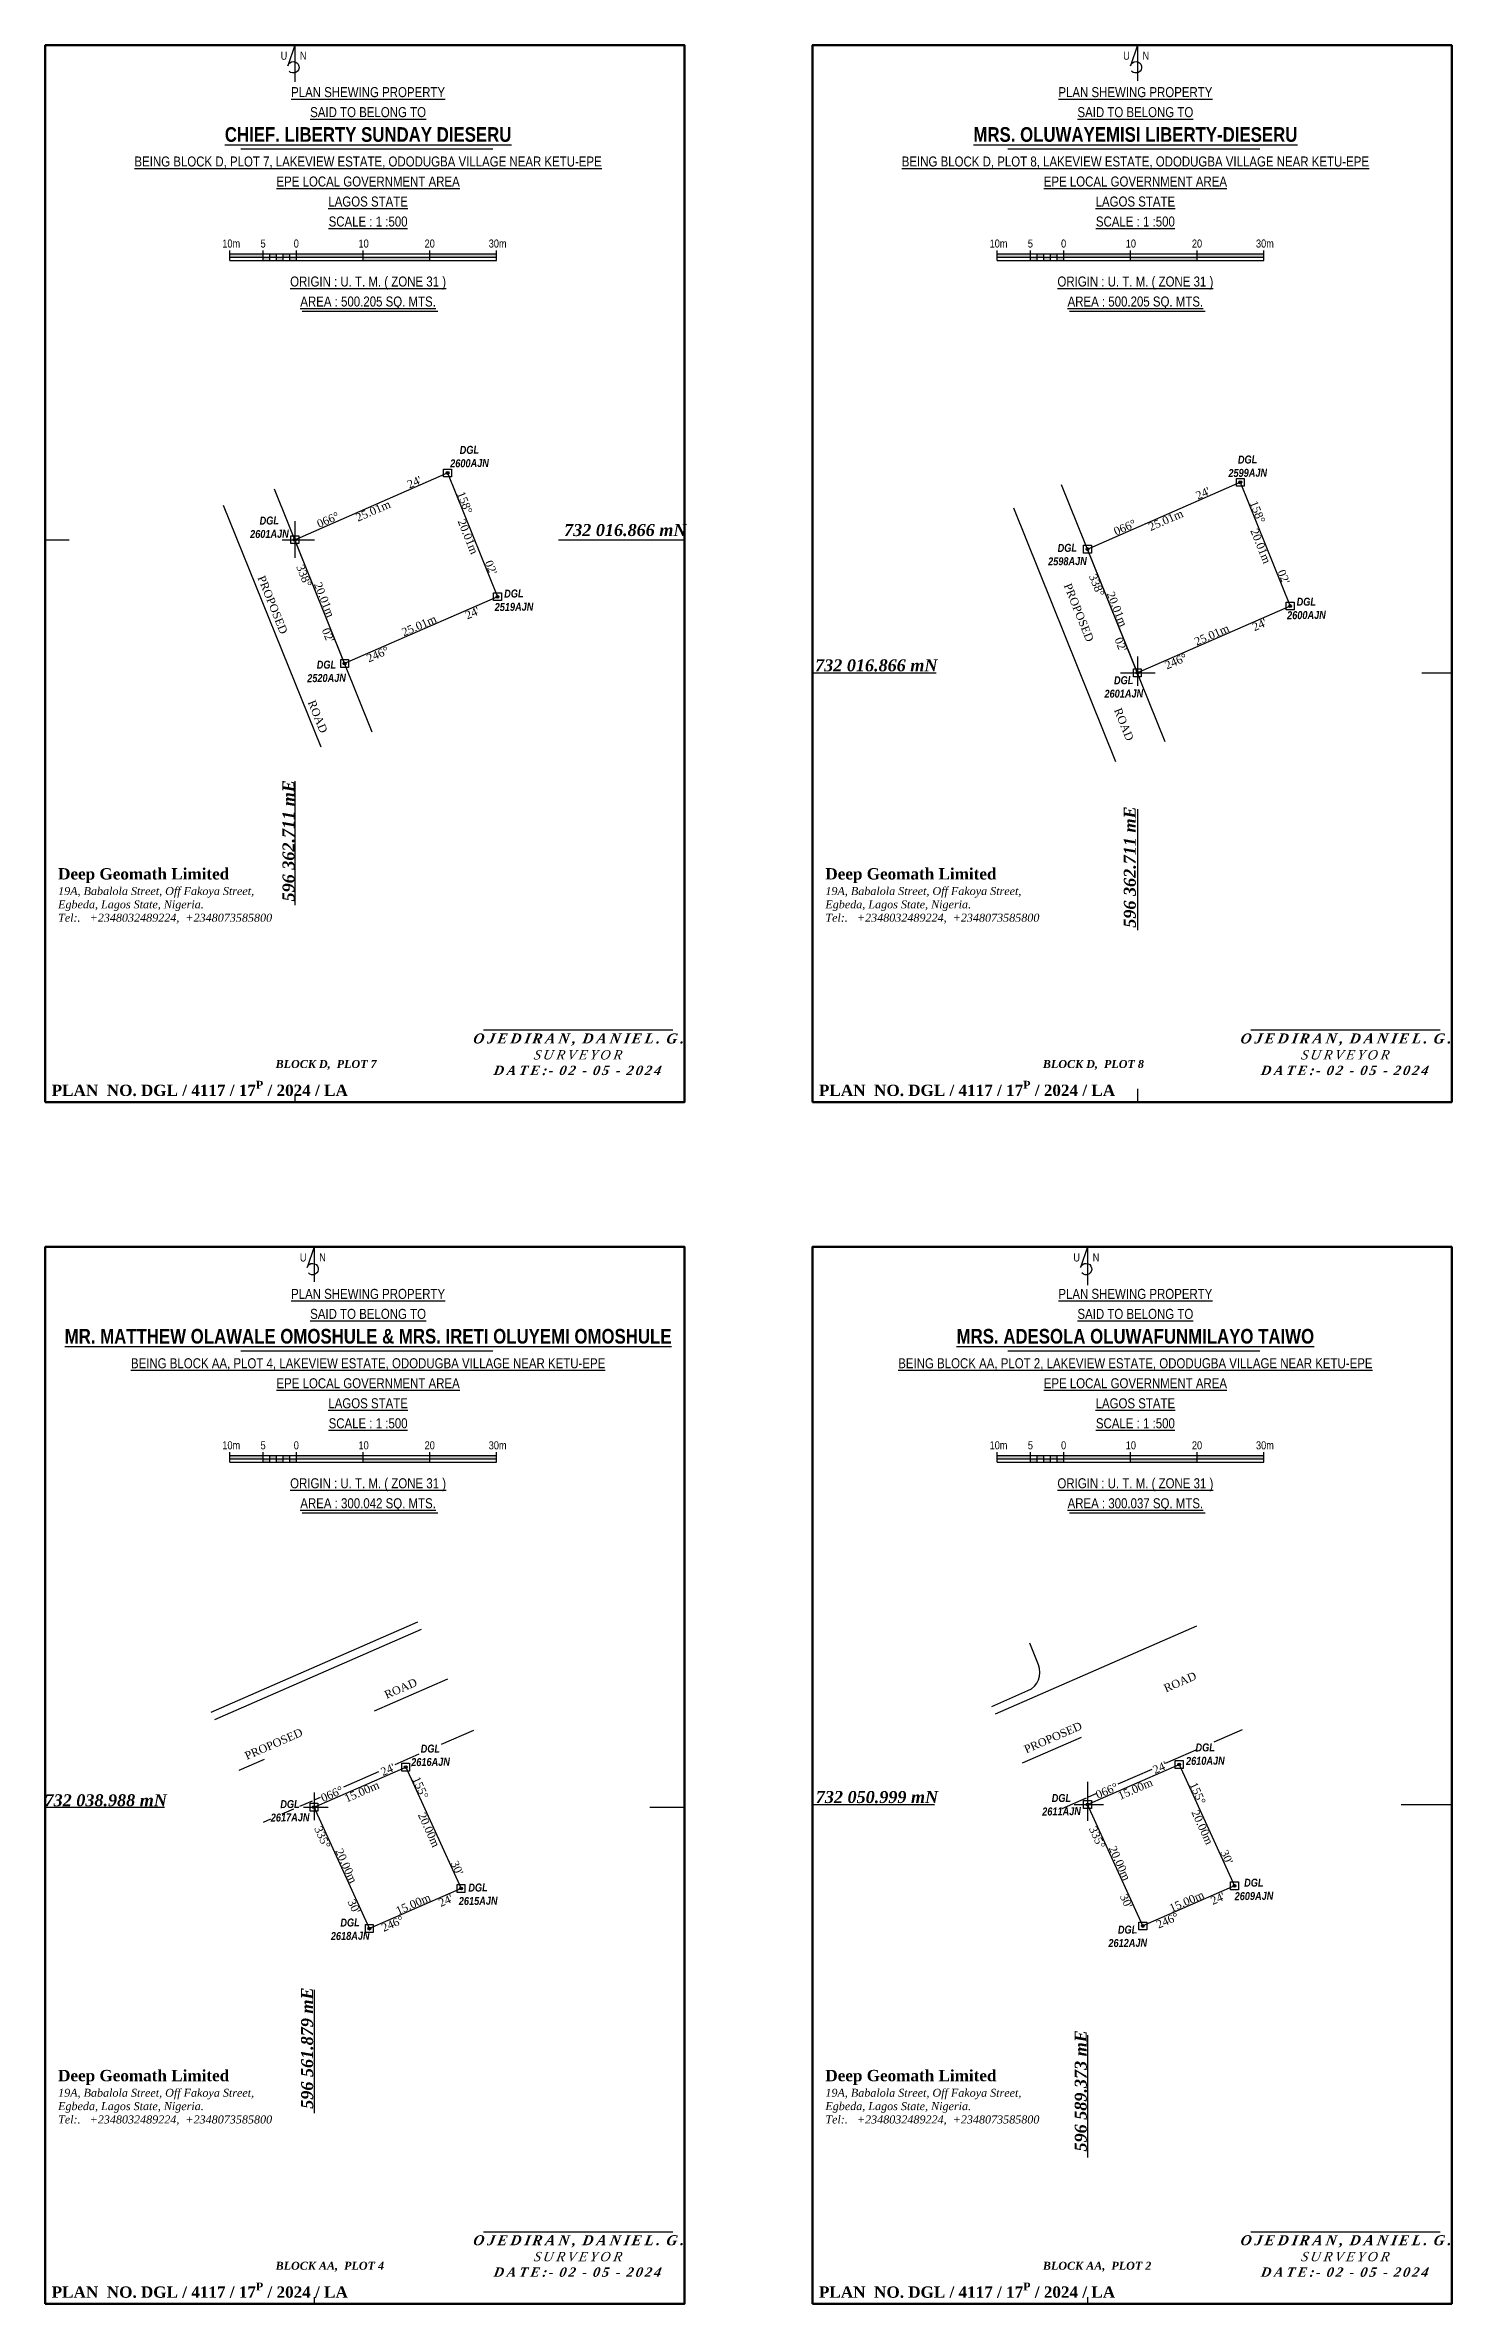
# Model space of a CAD drawing. Header units: metres. Extents: x 527079 to 600981, y 729644 to 782828.
# Drawn here: x 597725.4 to 597936.4, y 730600.1 to 730938.8 of the extents above; entities that cross this region are included whole.
import ezdxf

# ---------------------------------------------------------------- set-up
doc = ezdxf.new("R2010")
doc.units = ezdxf.units.M
doc.header["$MEASUREMENT"] = 0
doc.linetypes.add('ACAD_ISO03W100', pattern=[30, 12, -18])
doc.layers.add('adjusted', color=7, linetype='Continuous')
doc.layers.add('GRID&TITLE', color=7, linetype='Continuous')
doc.styles.add('style2', font='')
doc.styles.get('style2').set_extended_font_data('Arial Black')

msp = doc.modelspace()

# ---------------------------------------------------------------- hatches: boundary and pattern name
h = msp.add_hatch(color=0)
h.paths.add_polyline_path([(597758.11282, 730907.53946), (597753.11282, 730907.53946), (597753.11282, 730907.03946), (597758.11282, 730907.03946)])
h.paths.add_polyline_path([(597773.11282, 730907.53946), (597763.11282, 730907.53946), (597763.11282, 730907.03946), (597773.11282, 730907.03946)])
h.paths.add_polyline_path([(597793.11282, 730907.53946), (597783.11282, 730907.53946), (597783.11282, 730907.03946), (597793.11282, 730907.03946)])
h = msp.add_hatch(color=0)
h.paths.add_polyline_path([(597762.11282, 730907.03946), (597762.11282, 730906.53946), (597763.11282, 730906.53946), (597763.11282, 730907.03946)])
h.paths.add_polyline_path([(597761.11282, 730907.53946), (597761.11282, 730907.03946), (597762.11282, 730907.03946), (597762.11282, 730907.53946)])
h.paths.add_polyline_path([(597761.11282, 730906.53946), (597761.11282, 730907.03946), (597760.11282, 730907.03946), (597760.11282, 730906.53946)])
h.paths.add_polyline_path([(597759.11282, 730907.53946), (597759.11282, 730907.03946), (597760.11282, 730907.03946), (597760.11282, 730907.53946)])
h.paths.add_polyline_path([(597758.11282, 730907.03946), (597758.11282, 730906.53946), (597759.11282, 730906.53946), (597759.11282, 730907.03946)])
h = msp.add_hatch(color=0)
h.paths.add_polyline_path([(597873.19327, 730907.53946), (597868.19327, 730907.53946), (597868.19327, 730907.03946), (597873.19327, 730907.03946)])
h.paths.add_polyline_path([(597888.19327, 730907.53946), (597878.19327, 730907.53946), (597878.19327, 730907.03946), (597888.19327, 730907.03946)])
h.paths.add_polyline_path([(597908.19327, 730907.53946), (597898.19327, 730907.53946), (597898.19327, 730907.03946), (597908.19327, 730907.03946)])
h = msp.add_hatch(color=0)
h.paths.add_polyline_path([(597877.19327, 730907.03946), (597877.19327, 730906.53946), (597878.19327, 730906.53946), (597878.19327, 730907.03946)])
h.paths.add_polyline_path([(597876.19327, 730907.53946), (597876.19327, 730907.03946), (597877.19327, 730907.03946), (597877.19327, 730907.53946)])
h.paths.add_polyline_path([(597876.19327, 730906.53946), (597876.19327, 730907.03946), (597875.19327, 730907.03946), (597875.19327, 730906.53946)])
h.paths.add_polyline_path([(597874.19327, 730907.53946), (597874.19327, 730907.03946), (597875.19327, 730907.03946), (597875.19327, 730907.53946)])
h.paths.add_polyline_path([(597873.19327, 730907.03946), (597873.19327, 730906.53946), (597874.19327, 730906.53946), (597874.19327, 730907.03946)])
for points in [[(597783.11282, 730907.03946), (597773.11282, 730907.03946), (597773.11282, 730906.53946), (597783.11282, 730906.53946)], [(597898.19327, 730907.03946), (597888.19327, 730907.03946), (597888.19327, 730906.53946), (597898.19327, 730906.53946)], [(597785.98321, 730874.67409, 1), (597785.5532, 730874.67409, 1)], [(597904.87505, 730873.27069, 1), (597904.44504, 730873.27069, 1)], [(597763.0644, 730864.66209, 1), (597762.63439, 730864.66209, 1)], [(597881.95624, 730863.25869, 1), (597881.52623, 730863.25869, 1)], [(597793.46507, 730856.11744, 1), (597793.03505, 730856.11744, 1)], [(597912.35691, 730854.71403, 1), (597911.92689, 730854.71403, 1)], [(597770.54626, 730846.10544, 1), (597770.11625, 730846.10544, 1)], [(597889.4381, 730844.70203, 1), (597889.00809, 730844.70203, 1)], [(597783.11282, 730726.81936), (597773.11282, 730726.81936), (597773.11282, 730726.31936), (597783.11282, 730726.31936)], [(597898.19327, 730726.81936), (597888.19327, 730726.81936), (597888.19327, 730726.31936), (597898.19327, 730726.31936)], [(597779.70548, 730680.59321, 1), (597779.27546, 730680.59321, 1)], [(597895.71378, 730680.98869, 1), (597895.28377, 730680.98869, 1)], [(597765.95845, 730674.58704, 1), (597765.52843, 730674.58704, 1)], [(597881.96644, 730674.98321, 1), (597881.53643, 730674.98321, 1)], [(597787.99912, 730662.39036, 1), (597787.5691, 730662.39036, 1)], [(597904.00711, 730662.78653, 1), (597903.5771, 730662.78653, 1)], [(597890.25977, 730656.78105, 1), (597889.82976, 730656.78105, 1)], [(597774.25177, 730656.38488, 1), (597773.82176, 730656.38488, 1)]]:
    msp.add_hatch(color=0).paths.add_polyline_path(points)
h = msp.add_hatch(color=0)
h.paths.add_polyline_path([(597758.11282, 730727.31936), (597753.11282, 730727.31936), (597753.11282, 730726.81936), (597758.11282, 730726.81936)])
h.paths.add_polyline_path([(597773.11282, 730727.31936), (597763.11282, 730727.31936), (597763.11282, 730726.81936), (597773.11282, 730726.81936)])
h.paths.add_polyline_path([(597793.11282, 730727.31936), (597783.11282, 730727.31936), (597783.11282, 730726.81936), (597793.11282, 730726.81936)])
h = msp.add_hatch(color=0)
h.paths.add_polyline_path([(597762.11282, 730726.81936), (597762.11282, 730726.31936), (597763.11282, 730726.31936), (597763.11282, 730726.81936)])
h.paths.add_polyline_path([(597761.11282, 730727.31936), (597761.11282, 730726.81936), (597762.11282, 730726.81936), (597762.11282, 730727.31936)])
h.paths.add_polyline_path([(597761.11282, 730726.31936), (597761.11282, 730726.81936), (597760.11282, 730726.81936), (597760.11282, 730726.31936)])
h.paths.add_polyline_path([(597759.11282, 730727.31936), (597759.11282, 730726.81936), (597760.11282, 730726.81936), (597760.11282, 730727.31936)])
h.paths.add_polyline_path([(597758.11282, 730726.81936), (597758.11282, 730726.31936), (597759.11282, 730726.31936), (597759.11282, 730726.81936)])
h = msp.add_hatch(color=0)
h.paths.add_polyline_path([(597873.19327, 730727.31936), (597868.19327, 730727.31936), (597868.19327, 730726.81936), (597873.19327, 730726.81936)])
h.paths.add_polyline_path([(597888.19327, 730727.31936), (597878.19327, 730727.31936), (597878.19327, 730726.81936), (597888.19327, 730726.81936)])
h.paths.add_polyline_path([(597908.19327, 730727.31936), (597898.19327, 730727.31936), (597898.19327, 730726.81936), (597908.19327, 730726.81936)])
h = msp.add_hatch(color=0)
h.paths.add_polyline_path([(597877.19327, 730726.81936), (597877.19327, 730726.31936), (597878.19327, 730726.31936), (597878.19327, 730726.81936)])
h.paths.add_polyline_path([(597876.19327, 730727.31936), (597876.19327, 730726.81936), (597877.19327, 730726.81936), (597877.19327, 730727.31936)])
h.paths.add_polyline_path([(597876.19327, 730726.31936), (597876.19327, 730726.81936), (597875.19327, 730726.81936), (597875.19327, 730726.31936)])
h.paths.add_polyline_path([(597874.19327, 730727.31936), (597874.19327, 730726.81936), (597875.19327, 730726.81936), (597875.19327, 730727.31936)])
h.paths.add_polyline_path([(597873.19327, 730726.81936), (597873.19327, 730726.31936), (597874.19327, 730726.31936), (597874.19327, 730726.81936)])

# ---------------------------------------------------------------- linework, layer by layer
at = {"color": 0}
for p, q in [((597753.11282, 730906.53946), (597753.11282, 730908.03946)), ((597753.11282, 730906.53946), (597753.11282, 730908.03946)), ((597758.11282, 730906.53946), (597758.11282, 730908.03946)), ((597758.11282, 730906.53946), (597758.11282, 730908.03946)), ((597759.11282, 730906.53946), (597759.11282, 730907.53946)), ((597760.11282, 730906.53946), (597760.11282, 730907.53946)), ((597761.11282, 730906.53946), (597761.11282, 730907.53946)), ((597762.11282, 730906.53946), (597762.11282, 730907.53946)), ((597763.11282, 730906.53946), (597763.11282, 730908.03946)), ((597773.11282, 730906.53946), (597773.11282, 730908.03946)), ((597783.11282, 730906.53946), (597783.11282, 730908.03946)), ((597793.11282, 730906.53946), (597793.11282, 730908.03946)), ((597868.19327, 730906.53946), (597868.19327, 730908.03946)), ((597868.19327, 730906.53946), (597868.19327, 730908.03946)), ((597873.19327, 730906.53946), (597873.19327, 730908.03946)), ((597873.19327, 730906.53946), (597873.19327, 730908.03946)), ((597874.19327, 730906.53946), (597874.19327, 730907.53946)), ((597875.19327, 730906.53946), (597875.19327, 730907.53946)), ((597876.19327, 730906.53946), (597876.19327, 730907.53946)), ((597877.19327, 730906.53946), (597877.19327, 730907.53946)), ((597878.19327, 730906.53946), (597878.19327, 730908.03946)), ((597888.19327, 730906.53946), (597888.19327, 730908.03946)), ((597898.19327, 730906.53946), (597898.19327, 730908.03946)), ((597908.19327, 730906.53946), (597908.19327, 730908.03946)), ((597773.11282, 730907.03946), (597783.11282, 730907.03946)), ((597888.19327, 730907.03946), (597898.19327, 730907.03946)), ((597791.15948, 730791.14564), (597819.57845, 730791.14564)), ((597906.23994, 730791.14564), (597934.65891, 730791.14564)), ((597753.11282, 730726.31936), (597753.11282, 730727.81936)), ((597753.11282, 730726.31936), (597753.11282, 730727.81936)), ((597758.11282, 730726.31936), (597758.11282, 730727.81936)), ((597758.11282, 730726.31936), (597758.11282, 730727.81936)), ((597759.11282, 730726.31936), (597759.11282, 730727.31936)), ((597760.11282, 730726.31936), (597760.11282, 730727.31936)), ((597761.11282, 730726.31936), (597761.11282, 730727.31936)), ((597762.11282, 730726.31936), (597762.11282, 730727.31936)), ((597763.11282, 730726.31936), (597763.11282, 730727.81936)), ((597773.11282, 730726.31936), (597773.11282, 730727.81936)), ((597773.11282, 730726.81936), (597783.11282, 730726.81936)), ((597783.11282, 730726.31936), (597783.11282, 730727.81936)), ((597793.11282, 730726.31936), (597793.11282, 730727.81936)), ((597868.19327, 730726.31936), (597868.19327, 730727.81936)), ((597868.19327, 730726.31936), (597868.19327, 730727.81936)), ((597873.19327, 730726.31936), (597873.19327, 730727.81936)), ((597873.19327, 730726.31936), (597873.19327, 730727.81936)), ((597874.19327, 730726.31936), (597874.19327, 730727.31936)), ((597875.19327, 730726.31936), (597875.19327, 730727.31936)), ((597876.19327, 730726.31936), (597876.19327, 730727.31936)), ((597877.19327, 730726.31936), (597877.19327, 730727.31936)), ((597878.19327, 730726.31936), (597878.19327, 730727.81936)), ((597888.19327, 730726.31936), (597888.19327, 730727.81936)), ((597888.19327, 730726.81936), (597898.19327, 730726.81936)), ((597898.19327, 730726.31936), (597898.19327, 730727.81936)), ((597908.19327, 730726.31936), (597908.19327, 730727.81936)), ((597750.32113, 730688.8334), (597781.29828, 730702.36566)), ((597750.84908, 730687.72306), (597781.8654, 730701.27243)), ((597867.96317, 730688.60243), (597898.16699, 730701.79686)), ((597874.40107, 730695.93589), (597873.08094, 730699.21011)), ((597867.38201, 730689.68952), (597872.81966, 730692.06494)), ((597784.84596, 730684.02317), (597789.71109, 730686.14848)), ((597900.73819, 730684.36876), (597904.97237, 730686.21845)), ((597777.88465, 730680.98214), (597781.53117, 730682.57511)), ((597893.46376, 730681.19096), (597898.02773, 730683.18471)), ((597770.19018, 730677.62084), (597775.48139, 730679.93229)), ((597886.32486, 730678.07235), (597891.43401, 730680.30427)), ((597760.95917, 730673.5883), (597762.70508, 730674.351)), ((597763.62729, 730674.75386), (597765.48626, 730675.56595)), ((597765.88862, 730675.74172), (597766.72985, 730676.10921)), ((597877.93952, 730674.40924), (597881.61524, 730676.01497)), ((597881.91774, 730676.14712), (597883.05, 730676.64174)), ((597758.15297, 730672.36243), (597759.27971, 730672.85464)), ((597791.15948, 730610.92555), (597819.57845, 730610.92555)), ((597906.23994, 730610.92555), (597934.65891, 730610.92555))]:
    msp.add_line(p, q, dxfattribs=at)
at = {"color": 0, "linetype": 'ACAD_ISO03W100'}
for p, q in [((597785.73552, 730693.81209), (597754.47373, 730680.10015)), ((597880.78576, 730685.06451), (597871.93092, 730681.18063))]:
    msp.add_line(p, q, dxfattribs=at)
at = {"color": 0}
for points in [[(597762.8494, 730938.82881), (597761.80443, 730935.74296, -3.816456624), (597761.99865, 730934.92258)], [(597889.22309, 730938.82881), (597888.17812, 730935.74296, -3.816456624), (597888.37235, 730934.92258)], [(597765.74344, 730758.60872), (597764.69847, 730755.52286, -3.816456624), (597764.8927, 730754.70249)], [(597881.75144, 730758.60872), (597880.70647, 730755.52286, -3.816456624), (597880.90069, 730754.70249)]]:
    msp.add_lwpolyline(points, format="xyb", dxfattribs=at)
for points in [[(597762.8494, 730938.82881), (597762.8494, 730933.32991)], [(597889.22309, 730938.82881), (597889.22309, 730933.47347)], [(597754.7438, 730923.26761), (597792.53919, 730923.26761)], [(597869.82426, 730923.26761), (597907.61965, 730923.26761)], [(597753.11282, 730907.53946), (597793.11282, 730907.53946)], [(597868.19327, 730907.53946), (597908.19327, 730907.53946)], [(597753.11282, 730907.03946), (597773.11282, 730907.03946)], [(597753.11282, 730906.53946), (597793.11282, 730906.53946)], [(597783.11282, 730907.03946), (597793.11282, 730907.03946)], [(597868.19327, 730907.03946), (597888.19327, 730907.03946)], [(597868.19327, 730906.53946), (597908.19327, 730906.53946)], [(597898.19327, 730907.03946), (597908.19327, 730907.03946)], [(597763.9593, 730898.94596), (597784.29678, 730898.94596)], [(597879.03976, 730898.94596), (597899.37723, 730898.94596)], [(597785.17935, 730875.26294), (597786.35705, 730875.26294), (597786.35705, 730874.08524), (597785.17935, 730874.08524), (597785.17935, 730875.26294)], [(597904.07119, 730873.85953), (597905.24889, 730873.85953), (597905.24889, 730872.68184), (597904.07119, 730872.68184), (597904.07119, 730873.85953)], [(597774.4829, 730835.80845), (597759.79254, 730872.24376)], [(597893.39092, 730834.3649), (597877.86513, 730872.87229)], [(597752.1281, 730869.85944), (597766.73694, 730833.62631)], [(597762.8494, 730867.46581), (597762.8494, 730861.96941)], [(597870.6304, 730869.42219), (597885.94921, 730831.42818)], [(597725.41428, 730864.66209), (597728.98889, 730864.66209)], [(597760.9664, 730864.66209), (597765.80855, 730864.66209)], [(597762.26055, 730865.25094), (597763.43824, 730865.25094), (597763.43824, 730864.07324), (597762.26055, 730864.07324), (597762.26055, 730865.25094)], [(597802.38815, 730864.66209), (597821.31228, 730864.66209)], [(597881.15239, 730863.84753), (597882.33008, 730863.84753), (597882.33008, 730862.66984), (597881.15239, 730862.66984), (597881.15239, 730863.84753)], [(597792.66121, 730856.70628), (597793.83891, 730856.70628), (597793.83891, 730855.52859), (597792.66121, 730855.52859), (597792.66121, 730856.70628)], [(597911.55305, 730855.30288), (597912.73075, 730855.30288), (597912.73075, 730854.12518), (597911.55305, 730854.12518), (597911.55305, 730855.30288)], [(597769.74241, 730846.69428), (597770.9201, 730846.69428), (597770.9201, 730845.51659), (597769.74241, 730845.51659), (597769.74241, 730846.69428)], [(597889.22309, 730847.1513), (597889.22309, 730842.74853)], [(597840.49473, 730844.70203), (597859.03012, 730844.70203)], [(597886.71561, 730844.70203), (597891.91454, 730844.70203)], [(597888.63425, 730845.29088), (597889.81194, 730845.29088), (597889.81194, 730844.11318), (597888.63425, 730844.11318), (597888.63425, 730845.29088)], [(597931.87008, 730844.70203), (597936.39273, 730844.70203)], [(597762.8494, 730828.47994), (597762.8494, 730809.85588)], [(597889.22309, 730824.26594), (597889.22309, 730806.13013)], [(597889.22309, 730782.34114), (597889.22309, 730780.33181)], [(597762.8494, 730781.34278), (597762.8494, 730780.33181)], [(597765.74344, 730758.60872), (597765.74344, 730753.3915)], [(597881.75144, 730758.60872), (597881.75144, 730752.86547)], [(597754.7438, 730743.04752), (597792.53919, 730743.04752)], [(597869.82426, 730743.04752), (597907.61965, 730743.04752)], [(597753.11282, 730727.31936), (597793.11282, 730727.31936)], [(597753.11282, 730726.81936), (597773.11282, 730726.81936)], [(597753.11282, 730726.31936), (597793.11282, 730726.31936)], [(597783.11282, 730726.81936), (597793.11282, 730726.81936)], [(597868.19327, 730727.31936), (597908.19327, 730727.31936)], [(597868.19327, 730726.81936), (597888.19327, 730726.81936)], [(597868.19327, 730726.31936), (597908.19327, 730726.31936)], [(597898.19327, 730726.81936), (597908.19327, 730726.81936)], [(597763.9593, 730718.72587), (597784.29678, 730718.72587)], [(597879.03976, 730718.72587), (597899.37723, 730718.72587)], [(597778.90162, 730681.18205), (597780.07932, 730681.18205), (597780.07932, 730680.00436), (597778.90162, 730680.00436), (597778.90162, 730681.18205)], [(597894.90993, 730681.57754), (597896.08763, 730681.57754), (597896.08763, 730680.39984), (597894.90993, 730680.39984), (597894.90993, 730681.57754)], [(597881.75144, 730678.41425), (597881.75144, 730672.53186)], [(597725.41428, 730674.58704), (597743.31418, 730674.58704)], [(597764.16147, 730674.58704), (597767.88481, 730674.58704)], [(597765.15459, 730675.17589), (597766.33229, 730675.17589), (597766.33229, 730673.99819), (597765.15459, 730673.99819), (597765.15459, 730675.17589)], [(597765.74344, 730676.80272), (597765.74344, 730672.65331)], [(597816.11765, 730674.58704), (597821.31228, 730674.58704)], [(597840.49473, 730674.98321), (597858.78545, 730674.98321)], [(597879.73282, 730674.98321), (597884.13745, 730674.98321)], [(597881.16259, 730675.57206), (597882.34028, 730675.57206), (597882.34028, 730674.39437), (597881.16259, 730674.39437), (597881.16259, 730675.57206)], [(597928.8023, 730674.98321), (597936.39273, 730674.98321)], [(597787.19526, 730662.9792), (597788.37296, 730662.9792), (597788.37296, 730661.80151), (597787.19526, 730661.80151), (597787.19526, 730662.9792)], [(597903.20326, 730663.37537), (597904.38095, 730663.37537), (597904.38095, 730662.19768), (597903.20326, 730662.19768), (597903.20326, 730663.37537)], [(597773.44792, 730656.97373), (597774.62562, 730656.97373), (597774.62562, 730655.79603), (597773.44792, 730655.79603), (597773.44792, 730656.97373)], [(597889.45591, 730657.3699), (597890.63361, 730657.3699), (597890.63361, 730656.1922), (597889.45591, 730656.1922), (597889.45591, 730657.3699)], [(597765.74344, 730647.18909), (597765.74344, 730628.70963)], [(597881.75144, 730640.40503), (597881.75144, 730622.07806)], [(597765.74344, 730601.11546), (597765.74344, 730600.11172)], [(597881.75144, 730601.09007), (597881.75144, 730600.11172)]]:
    msp.add_lwpolyline(points, dxfattribs=at)
for points in [[(597762.8494, 730864.66209), (597785.7682, 730874.67409), (597793.25006, 730856.11744), (597770.33125, 730846.10544)], [(597881.74124, 730863.25869), (597904.66004, 730873.27069), (597912.1419, 730854.71403), (597889.22309, 730844.70203)], [(597765.74344, 730674.58704), (597779.49047, 730680.59321), (597787.78411, 730662.39036), (597774.03677, 730656.38488)], [(597881.75144, 730674.98321), (597895.49878, 730680.98869), (597903.7921, 730662.78653), (597890.04476, 730656.78105)]]:
    msp.add_lwpolyline(points, close=True, dxfattribs=at)
for centre in [(597785.7682, 730874.67409), (597904.66004, 730873.27069), (597762.8494, 730864.66209), (597881.74124, 730863.25869), (597793.25006, 730856.11744), (597912.1419, 730854.71403), (597770.33125, 730846.10544), (597889.22309, 730844.70203), (597779.49047, 730680.59321), (597895.49878, 730680.98869), (597765.74344, 730674.58704), (597881.75144, 730674.98321), (597787.78411, 730662.39036), (597903.7921, 730662.78653), (597890.04476, 730656.78105), (597774.03677, 730656.38488)]:
    msp.add_circle(centre, 0.21501, dxfattribs=at)
msp.add_arc((597871.61871, 730694.81407), 3, 293.597943, 21.9588017, dxfattribs=at)
at = {"layer": 'adjusted', "color": 0, "lineweight": 100}
for points in [[(597725.41428, 730780.33181), (597725.41428, 730938.82881), (597821.31228, 730938.82881), (597821.31228, 730780.33181)], [(597840.49473, 730780.33181), (597840.49473, 730938.82881), (597936.39273, 730938.82881), (597936.39273, 730780.33181)], [(597725.41428, 730600.11172), (597725.41428, 730758.60872), (597821.31228, 730758.60872), (597821.31228, 730600.11172)], [(597840.49473, 730600.11172), (597840.49473, 730758.60872), (597936.39273, 730758.60872), (597936.39273, 730600.11172)]]:
    msp.add_lwpolyline(points, close=True, dxfattribs=at)

# ---------------------------------------------------------------- texts
at = {"color": 0}
for s, insert, char_height, width, attachment_point in [('{\\fArial Narrow|b0|i0|c0|p34;U     N}', (597762.67425, 730937.84596), 1.2, 26.925119, 2), ('{\\fArial Narrow|b0|i0|c0|p34;U     N}', (597889.04795, 730937.84596), 1.2, 26.925119, 2), ('{\\fArial Narrow|b0|i0|c0|p34;10m}', (597753.32504, 730909.68039), 1.2, 26.925119, 2), ('{\\fArial Narrow|b0|i0|c0|p34;5}', (597758.10123, 730909.68039), 1.2, 26.925119, 2), ('{\\fArial Narrow|b0|i0|c0|p34;0}', (597763.08364, 730909.68039), 1.2, 26.925119, 2), ('{\\fArial Narrow|b0|i0|c0|p34;10}', (597773.17635, 730909.68039), 1.2, 26.925119, 2), ('{\\fArial Narrow|b0|i0|c0|p34;20}', (597783.09341, 730909.68039), 1.2, 26.925119, 2), ('{\\fArial Narrow|b0|i0|c0|p34;30m}', (597793.27938, 730909.68039), 1.2, 26.925119, 2), ('{\\fArial Narrow|b0|i0|c0|p34;10m}', (597868.40549, 730909.68039), 1.2, 26.925119, 2), ('{\\fArial Narrow|b0|i0|c0|p34;5}', (597873.18168, 730909.68039), 1.2, 26.925119, 2), ('{\\fArial Narrow|b0|i0|c0|p34;0}', (597878.1641, 730909.68039), 1.2, 26.925119, 2), ('{\\fArial Narrow|b0|i0|c0|p34;10}', (597888.25681, 730909.68039), 1.2, 26.925119, 2), ('{\\fArial Narrow|b0|i0|c0|p34;20}', (597898.17387, 730909.68039), 1.2, 26.925119, 2), ('{\\fArial Narrow|b0|i0|c0|p34;30m}', (597908.35983, 730909.68039), 1.2, 26.925119, 2), ('{\\fTimes New Roman|b1|i1|c0|p18;732 016.866 mN}', (597803.24838, 730867.01852), 1.8, 45.9628771, 1), ('{\\fTimes New Roman|b1|i1|c0|p18;732 016.866 mN}', (597840.89451, 730846.7274), 1.8, 45.9628771, 1), ('\\pi0.2701;{\\fTimes New Roman|b1|i1|c0|p18;\\H0.8824x;\\Q10.5;\\T1.3;OJEDIRAN, DANIEL. G.\\H1.1x;\\P\\fTimes New Roman|b0|i1|c0|p18;\\H0.8485x;SURVEYOR\\fTimes New Roman|b1|i1|c0|p18;\\P\\pi0;DATE:- 02 - 05 - 2024}', (597805.30727, 730790.61994), 1.7, 31.4335511, 2), ('\\pi0.2701;{\\fTimes New Roman|b1|i1|c0|p18;\\H0.8824x;\\Q10.5;\\T1.3;OJEDIRAN, DANIEL. G.\\H1.1x;\\P\\fTimes New Roman|b0|i1|c0|p18;\\H0.8485x;SURVEYOR\\fTimes New Roman|b1|i1|c0|p18;\\P\\pi0;DATE:- 02 - 05 - 2024}', (597920.38772, 730790.61994), 1.7, 31.4335511, 2), ('{\\fTimes New Roman|b1|i1|c0|p18;BLOCK D,  PLOT 7}', (597759.9746, 730786.63955), 1.2, 45.9628771, 1), ('{\\fTimes New Roman|b1|i1|c0|p18;BLOCK D,  PLOT 8}', (597875.05505, 730786.63955), 1.2, 45.9628771, 1), ('\\A1;{\\fTimes New Roman|b1|i0|c0|p18;\\H1.03x;PLAN  NO.\\H0.9706x; \\H1.03x;DGL / 4117 / 17\\H0.7x;\\SP^ ;\\H1.429x; / 2024 / LA}', (597726.38514, 730783.52023), 1.65, 98.1290386, 1), ('\\A1;{\\fTimes New Roman|b1|i0|c0|p18;\\H1.03x;PLAN  NO.\\H0.9706x; \\H1.03x;DGL / 4117 / 17\\H0.7x;\\SP^ ;\\H1.429x; / 2024 / LA}', (597841.4656, 730783.52023), 1.65, 98.1290386, 1), ('{\\fArial Narrow|b0|i0|c0|p34;U     N}', (597765.5683, 730757.62587), 1.2, 26.925119, 2), ('{\\fArial Narrow|b0|i0|c0|p34;U     N}', (597881.57629, 730757.62587), 1.2, 26.925119, 2), ('{\\fArial Narrow|b0|i0|c0|p34;10m}', (597753.32504, 730729.46029), 1.2, 26.925119, 2), ('{\\fArial Narrow|b0|i0|c0|p34;5}', (597758.10123, 730729.46029), 1.2, 26.925119, 2), ('{\\fArial Narrow|b0|i0|c0|p34;0}', (597763.08364, 730729.46029), 1.2, 26.925119, 2), ('{\\fArial Narrow|b0|i0|c0|p34;10}', (597773.17635, 730729.46029), 1.2, 26.925119, 2), ('{\\fArial Narrow|b0|i0|c0|p34;20}', (597783.09341, 730729.46029), 1.2, 26.925119, 2), ('{\\fArial Narrow|b0|i0|c0|p34;30m}', (597793.27938, 730729.46029), 1.2, 26.925119, 2), ('{\\fArial Narrow|b0|i0|c0|p34;10m}', (597868.40549, 730729.46029), 1.2, 26.925119, 2), ('{\\fArial Narrow|b0|i0|c0|p34;5}', (597873.18168, 730729.46029), 1.2, 26.925119, 2), ('{\\fArial Narrow|b0|i0|c0|p34;0}', (597878.1641, 730729.46029), 1.2, 26.925119, 2), ('{\\fArial Narrow|b0|i0|c0|p34;10}', (597888.25681, 730729.46029), 1.2, 26.925119, 2), ('{\\fArial Narrow|b0|i0|c0|p34;20}', (597898.17387, 730729.46029), 1.2, 26.925119, 2), ('{\\fArial Narrow|b0|i0|c0|p34;30m}', (597908.35983, 730729.46029), 1.2, 26.925119, 2), ('{\\fTimes New Roman|b1|i1|c0|p18; 732 038.988 mN}', (597724.64126, 730676.52705), 1.8, 45.9628771, 1), ('{\\fTimes New Roman|b1|i1|c0|p18;732 050.999 mN}', (597840.99845, 730677.01526), 1.8, 45.9628771, 1), ('\\pi0.2701;{\\fTimes New Roman|b1|i1|c0|p18;\\H0.8824x;\\Q10.5;\\T1.3;OJEDIRAN, DANIEL. G.\\H1.1x;\\P\\fTimes New Roman|b0|i1|c0|p18;\\H0.8485x;SURVEYOR\\fTimes New Roman|b1|i1|c0|p18;\\P\\pi0;DATE:- 02 - 05 - 2024}', (597805.30727, 730610.39985), 1.7, 31.4335511, 2), ('\\pi0.2701;{\\fTimes New Roman|b1|i1|c0|p18;\\H0.8824x;\\Q10.5;\\T1.3;OJEDIRAN, DANIEL. G.\\H1.1x;\\P\\fTimes New Roman|b0|i1|c0|p18;\\H0.8485x;SURVEYOR\\fTimes New Roman|b1|i1|c0|p18;\\P\\pi0;DATE:- 02 - 05 - 2024}', (597920.38772, 730610.39985), 1.7, 31.4335511, 2), ('{\\fTimes New Roman|b1|i1|c0|p18;BLOCK AA,  PLOT 4}', (597759.9746, 730606.41945), 1.2, 45.9628771, 1), ('{\\fTimes New Roman|b1|i1|c0|p18;BLOCK AA,  PLOT 2}', (597875.05505, 730606.41945), 1.2, 45.9628771, 1), ('\\A1;{\\fTimes New Roman|b1|i0|c0|p18;\\H1.03x;PLAN  NO.\\H0.9706x; \\H1.03x;DGL / 4117 / 17\\H0.7x;\\SP^ ;\\H1.429x; / 2024 / LA}', (597726.38514, 730603.30014), 1.65, 98.1290386, 1), ('\\A1;{\\fTimes New Roman|b1|i0|c0|p18;\\H1.03x;PLAN  NO.\\H0.9706x; \\H1.03x;DGL / 4117 / 17\\H0.7x;\\SP^ ;\\H1.429x; / 2024 / LA}', (597841.4656, 730603.30014), 1.65, 98.1290386, 1)]:
    msp.add_mtext(s, dxfattribs=dict(at, insert=insert, char_height=char_height, width=width, attachment_point=attachment_point))
at = {"color": 0, "char_height": 1.5, "width": 113.0007569, "attachment_point": 2, "line_spacing_factor": 1.2}
for s, insert in [('{\\fArial Narrow|b0|i0|c0|p34;\\LPLAN SHEWING PROPERTY\\PSAID TO BELONG TO\\P\\fArial Narrow|b1|i0|c0|p34;\\H1.467x;CHIEF. LIBERTY SUNDAY DIESERU \\P\\fArial Narrow|b0|i0|c0|p34;\\H0.6817x;BEING BLOCK D, PLOT 7, LAKEVIEW ESTATE, ODODUGBA VILLAGE NEAR KETU-EPE\\PEPE \\H0.9995x;LOCAL GOVERNMENT AREA\\PLAGOS STATE\\PSCALE : 1 :500\\P\\P\\PORIGIN : U. T. M. ( ZONE 31 )\\PAREA : 500.205 SQ. MTS.}', (597773.84834, 730932.53735)), ('{\\fArial Narrow|b0|i0|c0|p34;\\LPLAN SHEWING PROPERTY\\PSAID TO BELONG TO\\P\\fArial Narrow|b1|i0|c0|p34;\\H1.467x;MRS. OLUWAYEMISI LIBERTY-DIESERU \\P\\fArial Narrow|b0|i0|c0|p34;\\H0.6817x;BEING BLOCK D, PLOT 8, LAKEVIEW ESTATE, ODODUGBA VILLAGE NEAR KETU-EPE\\PEPE \\H0.9995x;LOCAL GOVERNMENT AREA\\PLAGOS STATE\\PSCALE : 1 :500\\P\\P\\PORIGIN : U. T. M. ( ZONE 31 )\\PAREA : 500.205 SQ. MTS.}', (597888.9288, 730932.53735)), ('{\\fArial Narrow|b0|i0|c0|p34;\\LPLAN SHEWING PROPERTY\\PSAID TO BELONG TO\\P\\fArial Narrow|b1|i0|c0|p34;\\H1.467x;MR. MATTHEW OLAWALE OMOSHULE & MRS. IRETI OLUYEMI OMOSHULE \\P\\fArial Narrow|b0|i0|c0|p34;\\H0.6817x;BEING BLOCK AA, PLOT 4, LAKEVIEW ESTATE, ODODUGBA VILLAGE NEAR KETU-EPE\\PEPE \\H0.9995x;LOCAL GOVERNMENT AREA\\PLAGOS STATE\\PSCALE : 1 :500\\P\\P\\PORIGIN : U. T. M. ( ZONE 31 )\\PAREA : 300.042 SQ. MTS.}', (597773.84834, 730752.31725)), ('{\\fArial Narrow|b0|i0|c0|p34;\\LPLAN SHEWING PROPERTY\\PSAID TO BELONG TO\\P\\fArial Narrow|b1|i0|c0|p34;\\H1.467x;MRS. ADESOLA OLUWAFUNMILAYO TAIWO  \\P\\fArial Narrow|b0|i0|c0|p34;\\H0.6817x;BEING BLOCK AA, PLOT 2, LAKEVIEW ESTATE, ODODUGBA VILLAGE NEAR KETU-EPE\\PEPE \\H0.9995x;LOCAL GOVERNMENT AREA\\PLAGOS STATE\\PSCALE : 1 :500\\P\\P\\PORIGIN : U. T. M. ( ZONE 31 )\\PAREA : 300.037 SQ. MTS.}', (597888.9288, 730752.31725))]:
    msp.add_mtext(s, dxfattribs=dict(at, insert=insert))
at = {"color": 0}
for s, insert, char_height, width, attachment_point, rotation in [('\\pxt115;{\\fArial Narrow|b1|i1|c0|p34;DGL\\P2600AJN}', (597789.03062, 730878.74303), 1.2, 278.2584131, 2, 0.6991952), ('\\pxt115;{\\fArial Narrow|b1|i1|c0|p34;DGL\\P2599AJN}', (597905.74823, 730877.29272), 1.2, 278.2584131, 2, 0.6991952), ('\\pxt115;{\\fArial Narrow|b1|i1|c0|p34;DGL\\P2601AJN}', (597759.01723, 730868.14052), 1.2, 278.2584131, 2, 0.6991952), ('\\pxt115;{\\fArial Narrow|b1|i1|c0|p34;DGL\\P2598AJN}', (597878.71007, 730864.04408), 1.2, 278.2584131, 2, 0.6991952), ('\\pxt115;{\\fArial Narrow|b1|i1|c0|p34;DGL\\P2519AJN}', (597795.70063, 730857.19576), 1.2, 278.2584131, 2, 0.6991952), ('\\pxt115;{\\fArial Narrow|b1|i1|c0|p34;DGL\\P2600AJN}', (597914.55585, 730855.97188), 1.2, 278.2584131, 2, 0.6991952), ('\\pxt115;{\\fArial Narrow|b1|i1|c0|p34;DGL\\P2520AJN}', (597767.58906, 730846.53069), 1.2, 278.2584131, 2, 0.6991952), ('\\pxt115;{\\fArial Narrow|b1|i1|c0|p34;DGL\\P2601AJN}', (597887.1628, 730844.19375), 1.2, 278.2584131, 2, 0.6991952), ('{\\fTimes New Roman|b1|i1|c0|p18;596 362.711 mE}', (597761.00849, 730810.41547), 1.8, 46.6762144, 1, 90), ('{\\fTimes New Roman|b1|i1|c0|p18;596 362.711 mE}', (597887.19483, 730806.47442), 1.8, 46.6762144, 1, 90), ('\\pxt115;{\\fArial Narrow|b1|i1|c0|p34;DGL\\P2616AJN}', (597783.18047, 730683.97564), 1.2, 278.2584131, 2, 0.6991952), ('\\pxt115;{\\fArial Narrow|b1|i1|c0|p34;DGL\\P2610AJN}', (597899.38916, 730684.15403), 1.2, 278.2584131, 2, 0.6991952), ('\\pxt115;{\\fArial Narrow|b1|i1|c0|p34;DGL\\P2617AJN}', (597762.12236, 730675.65786), 1.2, 278.2584131, 2, 0.6991952), ('\\pxt115;{\\fArial Narrow|b1|i1|c0|p34;DGL\\P2611AJN}', (597877.8244, 730676.56976), 1.2, 278.2584131, 2, 0.6991952), ('\\pxt115;{\\fArial Narrow|b1|i1|c0|p34;DGL\\P2609AJN}', (597906.68448, 730663.8745), 1.2, 278.2584131, 2, 0.6991952), ('\\pxt115;{\\fArial Narrow|b1|i1|c0|p34;DGL\\P2615AJN}', (597790.32563, 730663.1416), 1.2, 278.2584131, 2, 0.6991952), ('\\pxt115;{\\fArial Narrow|b1|i1|c0|p34;DGL\\P2618AJN}', (597771.13427, 730657.89135), 1.2, 278.2584131, 2, 0.6991952), ('\\pxt115;{\\fArial Narrow|b1|i1|c0|p34;DGL\\P2612AJN}', (597887.75162, 730656.83559), 1.2, 278.2584131, 2, 0.6991952), ('{\\fTimes New Roman|b1|i1|c0|p18;596 561.879 mE}', (597763.79735, 730629.35933), 1.8, 46.6762144, 1, 90), ('{\\fTimes New Roman|b1|i1|c0|p18;596 589.373 mE}', (597879.82896, 730622.94866), 1.8, 46.6762144, 1, 90)]:
    msp.add_mtext(s, dxfattribs=dict(at, insert=insert, char_height=char_height, width=width, attachment_point=attachment_point, rotation=rotation))
at = {"color": 0, "linetype": 'Continuous', "lineweight": -3, "char_height": 1.2}
for s, insert, attachment_point, rotation in [("{\\fTimes New Roman|b0|i0|c0|p18;066°                         24'}", (597774.25876, 730869.78264), 8, 23.597943), ('{\\fTimes New Roman|b0|i0|c0|p18;25.01m}', (597774.35884, 730869.55354), 2, 23.597943), ("{\\fTimes New Roman|b0|i0|c0|p18;158°                 02'}", (597789.62506, 730865.44251), 8, 291.9588017), ("{\\fTimes New Roman|b0|i0|c0|p18;066°                      24'}", (597893.1506, 730868.37923), 8, 23.597943), ("{\\fTimes New Roman|b0|i0|c0|p18;158°                 02'}", (597908.5169, 730864.0391), 8, 291.9588017), ('{\\fTimes New Roman|b0|i0|c0|p18;20.01m}', (597789.3932, 730865.34902), 2, 291.9588017), ('{\\fTimes New Roman|b0|i0|c0|p18;25.01m}', (597893.25068, 730868.15014), 2, 23.597943), ('{\\fTimes New Roman|b0|i0|c0|p18;20.01m}', (597908.28504, 730863.94562), 2, 291.9588017), ("{\\fTimes New Roman|b0|i0|c0|p18;338°               02'}", (597766.47439, 730855.33702), 2, 291.9588017), ('{\\fTimes New Roman|b0|i0|c0|p18;PROPOSED                        ROAD}', (597761.96131, 730847.25899), 8, 291.9588017), ('{\\fTimes New Roman|b0|i0|c0|p18;20.01m}', (597766.70626, 730855.43051), 8, 291.9588017), ('{\\fTimes New Roman|b0|i0|c0|p18;PROPOSED                        ROAD}', (597882.87419, 730846.09015), 8, 291.9588017), ("{\\fTimes New Roman|b0|i0|c0|p18;338°               02'}", (597885.36623, 730853.93362), 2, 291.9588017), ('{\\fTimes New Roman|b0|i0|c0|p18;20.01m}', (597885.5981, 730854.0271), 8, 291.9588017), ("{\\fTimes New Roman|b0|i0|c0|p18;246°                            24'}", (597781.8407, 730850.99689), 2, 23.597943), ('{\\fTimes New Roman|b0|i0|c0|p18;25.01m}', (597781.74062, 730851.22598), 8, 23.597943), ("{\\fTimes New Roman|b0|i0|c0|p18;246°                        24'}", (597900.73254, 730849.59349), 2, 23.597943), ('{\\fTimes New Roman|b0|i0|c0|p18;25.01m}', (597900.63246, 730849.82258), 8, 23.597943), ('{\\fTimes New Roman|b0|i0|c0|p18;PROPOSED                              ROAD}', (597885.39998, 730688.22863), 8, 23.597943), ('{\\fTimes New Roman|b0|i0|c0|p18;PROPOSED                              ROAD}', (597768.51098, 730687.25696), 8, 23.597943), ("{\\fTimes New Roman|b0|i0|c0|p18;066°              24'}", (597772.56691, 730677.70467), 8, 23.6008225), ("{\\fTimes New Roman|b0|i0|c0|p18;066°             24'}", (597888.57507, 730678.1005), 8, 23.597943), ('{\\fTimes New Roman|b0|i0|c0|p18;15.00m}', (597772.667, 730677.47558), 2, 23.6008225), ("{\\fTimes New Roman|b0|i0|c0|p18;155°                       30'}", (597783.75104, 730671.54361), 8, 294.4951059), ('{\\fTimes New Roman|b0|i0|c0|p18;15.00m}', (597888.67515, 730677.87141), 2, 23.597943), ("{\\fTimes New Roman|b0|i0|c0|p18;155°                 30'}", (597899.75919, 730671.93944), 8, 294.4951059), ('{\\fTimes New Roman|b0|i0|c0|p18;20.00m}', (597783.52354, 730671.43995), 2, 294.4951059), ('{\\fTimes New Roman|b0|i0|c0|p18;20.00m}', (597899.53169, 730671.83578), 2, 294.4951059), ("{\\fTimes New Roman|b0|i0|c0|p18;335°                   30'}", (597769.77635, 730665.43413), 2, 294.4951059), ("{\\fTimes New Roman|b0|i0|c0|p18;335°                 30'}", (597885.78435, 730665.8303), 2, 294.4951059), ('{\\fTimes New Roman|b0|i0|c0|p18;20.00m}', (597770.00385, 730665.53779), 8, 294.4951059), ('{\\fTimes New Roman|b0|i0|c0|p18;20.00m}', (597886.01185, 730665.93396), 8, 294.4951059), ("{\\fTimes New Roman|b0|i0|c0|p18;246°             24'}", (597780.96048, 730659.27307), 2, 23.597943), ('{\\fTimes New Roman|b0|i0|c0|p18;15.00m}', (597780.8604, 730659.50216), 8, 23.597943), ("{\\fTimes New Roman|b0|i0|c0|p18;246°            24'}", (597896.96847, 730659.66924), 2, 23.597943), ('{\\fTimes New Roman|b0|i0|c0|p18;15.00m}', (597896.86839, 730659.89833), 8, 23.597943)]:
    msp.add_mtext(s, dxfattribs=dict(at, insert=insert, attachment_point=attachment_point, rotation=rotation))
at = {"layer": 'GRID&TITLE', "color": 0, "char_height": 1.5, "width": 117.584978, "attachment_point": 1, "style": 'style2'}
for insert in [(597727.35197, 730815.41275), (597842.43242, 730815.41275), (597727.35197, 730635.19266), (597842.43242, 730635.19266)]:
    msp.add_mtext('{\\fTimes New Roman|b1|i0|c0|p18;\\H1.133x;Deep Geomath Limited\\P\\fTimes New Roman|b0|i1|c0|p18;\\H0.7061x;19A, Babalola Street, Off Fakoya Street, \\PEgbeda, Lagos State, Nigeria.\\PTel:.   +2348032489224,  +2348073585800}', dxfattribs=dict(at, insert=insert))

doc.saveas('drawing.dxf')
